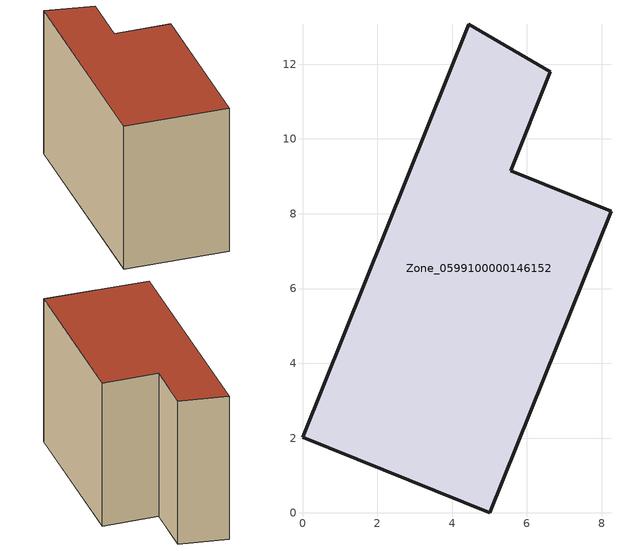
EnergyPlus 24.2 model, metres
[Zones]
Zone_0599100000146152
 floor ground (C_G): 4.44,13.07 6.63,11.79 5.57,9.15 8.25,8.07 5.01,0 0,2.02 z0
 wall outside (C_F): 5.01,0 8.25,8.07 5.57,9.15 6.63,11.79 4.44,13.07 0,2.02 5.01,0 z0:7.98
 roof outside (C_R): 6.63,11.79 4.44,13.07 0,2.02 5.01,0 8.25,8.07 5.57,9.15 z7.98
[BUILDING]
Pand.0599100000146152: North Axis=0; Terrain=City; Loads Convergence Tolerance Value=0.04; Temperature Convergence Tolerance Value=0.4; Solar Distribution=FullExterior; Maximum Number of Warmup Days=25; Minimum Number of Warmup Days=1
[Site:Location]
Rotterdam.The.Hague.AP_ZH_NLD Design_Conditions: Latitude=51.96; Longitude=4.45; Time Zone=1; Elevation=-4.5
[SITE:GROUNDTEMPERATURE:BUILDINGSURFACE]
18, 18, 18, 18, 18, 18, 18, 18, 18, 18, 18, 18
[MATERIAL] Thermal Absorptance=0.9; Solar Absorptance=0.7; Visible Absorptance=0.7
Name | Roughness | Thickness | Conductivity | Density | Specific Heat
G.TI.1975-1991 | MediumSmooth | 0.15 | 0.288461 | 540 | 1210
F.TI.1975-1991 | Rough | 0.3 | 0.230769 | 1920 | 840
R.TI.1975-1991 | MediumRough | 0.2 | 0.153846 | 1500 | 1000
[CONSTRUCTION]
C_G: G.TI.1975-1991
C_F: F.TI.1975-1991
C_R: R.TI.1975-1991
[ZONE]
Zone_0599100000146152: Type=1; Multiplier=1; Ceiling Height=Autocalculate; Volume=Autocalculate; Floor Area=autocalculate; Part of Total Floor Area=Yes
[ZONEINFILTRATION:DESIGNFLOWRATE]
Infil_Zone_0599100000146152: Zone or ZoneList or Space or SpaceList=Zone_0599100000146152; Schedule=AlwaysOn; Design Flow Rate Calculation Method=Flow/Area; Flow Rate per Floor Area=0.003; Constant Term Coefficient=1; Temperature Term Coefficient=0; Velocity Term Coefficient=0; Velocity Squared Term Coefficient=0
[HVACTEMPLATE:ZONE:IDEALLOADSAIRSYSTEM]
Zone_0599100000146152: Maximum Heating Supply Air Temperature=50; Minimum Cooling Supply Air Temperature=13; Maximum Heating Supply Air Humidity Ratio=0.0156; Minimum Cooling Supply Air Humidity Ratio=0.0077; Heating Limit=NoLimit; Cooling Limit=NoLimit; Dehumidification Control Type=ConstantSensibleHeatRatio; Cooling Sensible Heat Ratio=0.7; Dehumidification Setpoint=60; Humidification Control Type=None; Humidification Setpoint=30; Outdoor Air Method=None; Outdoor Air Flow Rate per Person=0.00944; Outdoor Air Flow Rate per Zone Floor Area=0; Outdoor Air Flow Rate per Zone=0; Demand Controlled Ventilation Type=None; Outdoor Air Economizer Type=NoEconomizer; Heat Recovery Type=None; Sensible Heat Recovery Effectiveness=0.7; Latent Heat Recovery Effectiveness=0.65
[ZONECONTROL:THERMOSTAT]
ThermostatControl_Zone_0599100000146152: Zone or ZoneList=Zone_0599100000146152; Control Type Schedule=DualSetpointControlType; Control 1=Thermostat_Zone_0599100000146152; Temperature Difference Between Cutout And Setpoint=0
[THERMOSTATSETPOINT:DUALSETPOINT]
Thermostat_Zone_0599100000146152: Heating Setpoint Temperature Schedule=HeatingSetpoint_Zone_0599100000146152; Cooling Setpoint Temperature Schedule=CoolingSetpoint_Zone_0599100000146152
[SCHEDULE:COMPACT]
HeatingSetpoint_Zone_0599100000146152: Through: 12/31, For: AllDays, Until: 24:00, 21
CoolingSetpoint_Zone_0599100000146152: Through: 12/31, For: AllDays, Until: 24:00, 24
DualSetpointControlType: Through: 12/31, For: AllDays, Until: 24:00, 4
AlwaysOn: Through: 12/31, For: AllDays, Until: 24:00, 1
